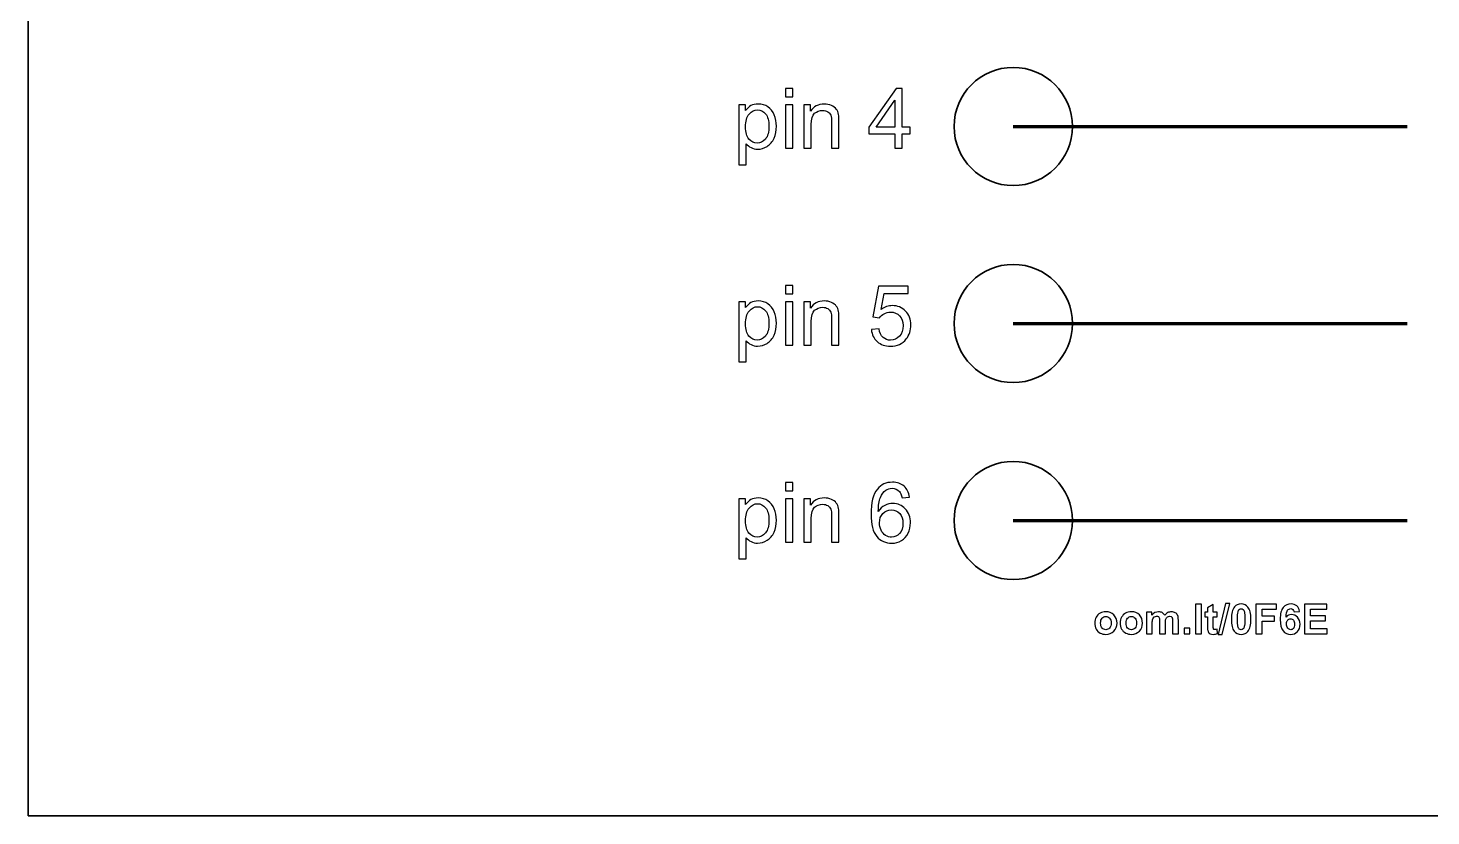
# Model space of a CAD drawing. Header units: centimetres. Extents: x -13.5 to -7.5, y -16.85 to -12.85.
# Drawn here: x -13.5 to -9.94, y -16.85 to -14.85 of the extents above; entities that cross this region are included whole.
import ezdxf

# ---------------------------------------------------------------- set-up
doc = ezdxf.new("R2010")
doc.units = ezdxf.units.CM
doc.header["$MEASUREMENT"] = 0
doc.layers.add('Layer 1', color=7, linetype='Continuous')

msp = doc.modelspace()

# ---------------------------------------------------------------- linework, layer by layer
at = {"layer": 'Layer 1', "color": 7, "lineweight": 35}
msp.add_lwpolyline([(-13.5, -16.85), (-7.5, -16.85), (-7.5, -12.85), (-13.5, -12.85), (-13.5, -16.85)], close=True, dxfattribs=at)
at = {"layer": 'Layer 1', "color": 250, "lineweight": 35}
for centre in [(-11, -15.1), (-11, -15.6), (-11, -16.1)]:
    msp.add_ellipse(centre, major_axis=(0, 0.15), ratio=1, dxfattribs=at)
at = {"layer": 'Layer 1', "color": 250}
for points, knots in [([(-11.57831, -15.02495), (-11.57831, -15.02495), (-11.57831, -15.00354), (-11.57831, -15.00354), (-11.57831, -15.00354), (-11.57831, -15.00354), (-11.55968, -15.00354), (-11.55968, -15.00354), (-11.55968, -15.00354), (-11.55968, -15.00354), (-11.55968, -15.02495), (-11.55968, -15.02495), (-11.55968, -15.02495), (-11.55968, -15.02495), (-11.57831, -15.02495), (-11.57831, -15.02495)], [0, 0, 0, 0, 0.25, 0.25, 0.25, 0.25, 0.5, 0.5, 0.5, 0.5, 0.75, 0.75, 0.75, 0.75, 1, 1, 1, 1]), ([(-11.30039, -15.15506), (-11.30039, -15.15506), (-11.30039, -15.11879), (-11.30039, -15.11879), (-11.30039, -15.11879), (-11.30039, -15.11879), (-11.36611, -15.11879), (-11.36611, -15.11879), (-11.36611, -15.11879), (-11.36611, -15.11879), (-11.36611, -15.10172), (-11.36611, -15.10172), (-11.36611, -15.10172), (-11.36611, -15.10172), (-11.29696, -15.00354), (-11.29696, -15.00354), (-11.29696, -15.00354), (-11.29696, -15.00354), (-11.28176, -15.00354), (-11.28176, -15.00354), (-11.28176, -15.00354), (-11.28176, -15.00354), (-11.28176, -15.10172), (-11.28176, -15.10172), (-11.28176, -15.10172), (-11.28176, -15.10172), (-11.2613, -15.10172), (-11.2613, -15.10172), (-11.2613, -15.10172), (-11.2613, -15.10172), (-11.2613, -15.11879), (-11.2613, -15.11879), (-11.2613, -15.11879), (-11.2613, -15.11879), (-11.28176, -15.11879), (-11.28176, -15.11879), (-11.28176, -15.11879), (-11.28176, -15.11879), (-11.28176, -15.15506), (-11.28176, -15.15506), (-11.28176, -15.15506), (-11.28176, -15.15506), (-11.30039, -15.15506), (-11.30039, -15.15506)], [0, 0, 0, 0, 0.0909091, 0.0909091, 0.0909091, 0.0909091, 0.1818182, 0.1818182, 0.1818182, 0.1818182, 0.2727273, 0.2727273, 0.2727273, 0.2727273, 0.3636364, 0.3636364, 0.3636364, 0.3636364, 0.4545455, 0.4545455, 0.4545455, 0.4545455, 0.5454545, 0.5454545, 0.5454545, 0.5454545, 0.6363636, 0.6363636, 0.6363636, 0.6363636, 0.7272727, 0.7272727, 0.7272727, 0.7272727, 0.8181818, 0.8181818, 0.8181818, 0.8181818, 0.9090909, 0.9090909, 0.9090909, 0.9090909, 1, 1, 1, 1]), ([(-11.6961, -15.19711), (-11.6961, -15.19711), (-11.6961, -15.04531), (-11.6961, -15.04531), (-11.6961, -15.04531), (-11.6961, -15.04531), (-11.67917, -15.04531), (-11.67917, -15.04531), (-11.67917, -15.04531), (-11.67917, -15.04531), (-11.67917, -15.05956), (-11.67917, -15.05956), (-11.67917, -15.05956), (-11.67518, -15.05399), (-11.67066, -15.04979), (-11.66562, -15.047), (-11.66562, -15.047), (-11.66061, -15.04422), (-11.65451, -15.0428), (-11.64735, -15.0428), (-11.64735, -15.0428), (-11.63796, -15.0428), (-11.62971, -15.04524), (-11.62254, -15.05004), (-11.62254, -15.05004), (-11.61535, -15.05487), (-11.60995, -15.06168), (-11.60632, -15.07046), (-11.60632, -15.07046), (-11.60265, -15.07925), (-11.60081, -15.08888), (-11.60081, -15.09936), (-11.60081, -15.09936), (-11.60081, -15.11057), (-11.60282, -15.1207), (-11.60688, -15.12969), (-11.60688, -15.12969), (-11.6109, -15.13869), (-11.61676, -15.14557), (-11.62445, -15.15037), (-11.62445, -15.15037), (-11.63214, -15.15513), (-11.64022, -15.15753), (-11.64869, -15.15753), (-11.64869, -15.15753), (-11.65489, -15.15753), (-11.66043, -15.15622), (-11.66537, -15.15361), (-11.66537, -15.15361), (-11.67031, -15.151), (-11.67433, -15.14769), (-11.67751, -15.1437), (-11.67751, -15.1437), (-11.67751, -15.1437), (-11.67751, -15.19711), (-11.67751, -15.19711), (-11.67751, -15.19711), (-11.67751, -15.19711), (-11.6961, -15.19711), (-11.6961, -15.19711)], [0, 0, 0, 0, 0.0666667, 0.0666667, 0.0666667, 0.0666667, 0.1333333, 0.1333333, 0.1333333, 0.1333333, 0.2, 0.2, 0.2, 0.2, 0.2666667, 0.2666667, 0.2666667, 0.2666667, 0.3333333, 0.3333333, 0.3333333, 0.3333333, 0.4, 0.4, 0.4, 0.4, 0.4666667, 0.4666667, 0.4666667, 0.4666667, 0.5333333, 0.5333333, 0.5333333, 0.5333333, 0.6, 0.6, 0.6, 0.6, 0.6666667, 0.6666667, 0.6666667, 0.6666667, 0.7333333, 0.7333333, 0.7333333, 0.7333333, 0.8, 0.8, 0.8, 0.8, 0.8666667, 0.8666667, 0.8666667, 0.8666667, 0.9333333, 0.9333333, 0.9333333, 0.9333333, 1, 1, 1, 1]), ([(-11.67927, -15.1008), (-11.67927, -15.11491), (-11.67641, -15.12536), (-11.6707, -15.13213), (-11.6707, -15.13213), (-11.66498, -15.13887), (-11.65803, -15.14225), (-11.64992, -15.14225), (-11.64992, -15.14225), (-11.64167, -15.14225), (-11.63457, -15.13876), (-11.62868, -15.13174), (-11.62868, -15.13174), (-11.62279, -15.12476), (-11.61983, -15.11393), (-11.61983, -15.09925), (-11.61983, -15.09925), (-11.61983, -15.08524), (-11.62272, -15.0748), (-11.62847, -15.06782), (-11.62847, -15.06782), (-11.63422, -15.06087), (-11.6411, -15.05737), (-11.64907, -15.05737), (-11.64907, -15.05737), (-11.65701, -15.05737), (-11.66403, -15.06108), (-11.67013, -15.06849), (-11.67013, -15.06849), (-11.67624, -15.0759), (-11.67927, -15.08669), (-11.67927, -15.1008)], [0, 0, 0, 0, 0.125, 0.125, 0.125, 0.125, 0.25, 0.25, 0.25, 0.25, 0.375, 0.375, 0.375, 0.375, 0.5, 0.5, 0.5, 0.5, 0.625, 0.625, 0.625, 0.625, 0.75, 0.75, 0.75, 0.75, 0.875, 0.875, 0.875, 0.875, 1, 1, 1, 1]), ([(-11.57831, -15.15506), (-11.57831, -15.15506), (-11.57831, -15.04531), (-11.57831, -15.04531), (-11.57831, -15.04531), (-11.57831, -15.04531), (-11.55968, -15.04531), (-11.55968, -15.04531), (-11.55968, -15.04531), (-11.55968, -15.04531), (-11.55968, -15.15506), (-11.55968, -15.15506), (-11.55968, -15.15506), (-11.55968, -15.15506), (-11.57831, -15.15506), (-11.57831, -15.15506)], [0, 0, 0, 0, 0.25, 0.25, 0.25, 0.25, 0.5, 0.5, 0.5, 0.5, 0.75, 0.75, 0.75, 0.75, 1, 1, 1, 1]), ([(-11.53135, -15.15506), (-11.53135, -15.15506), (-11.53135, -15.04531), (-11.53135, -15.04531), (-11.53135, -15.04531), (-11.53135, -15.04531), (-11.51463, -15.04531), (-11.51463, -15.04531), (-11.51463, -15.04531), (-11.51463, -15.04531), (-11.51463, -15.0609), (-11.51463, -15.0609), (-11.51463, -15.0609), (-11.50655, -15.04884), (-11.49491, -15.0428), (-11.4797, -15.0428), (-11.4797, -15.0428), (-11.47307, -15.0428), (-11.467, -15.044), (-11.46146, -15.04637), (-11.46146, -15.04637), (-11.45589, -15.04877), (-11.45176, -15.05187), (-11.44901, -15.05575), (-11.44901, -15.05575), (-11.44622, -15.0596), (-11.44432, -15.06418), (-11.44319, -15.06947), (-11.44319, -15.06947), (-11.44252, -15.07293), (-11.44217, -15.07896), (-11.44217, -15.08757), (-11.44217, -15.08757), (-11.44217, -15.08757), (-11.44217, -15.15506), (-11.44217, -15.15506), (-11.44217, -15.15506), (-11.44217, -15.15506), (-11.46079, -15.15506), (-11.46079, -15.15506), (-11.46079, -15.15506), (-11.46079, -15.15506), (-11.46079, -15.08828), (-11.46079, -15.08828), (-11.46079, -15.08828), (-11.46079, -15.08073), (-11.4615, -15.07505), (-11.46295, -15.07127), (-11.46295, -15.07127), (-11.46439, -15.06753), (-11.46697, -15.06454), (-11.47064, -15.06231), (-11.47064, -15.06231), (-11.47434, -15.06006), (-11.47864, -15.05893), (-11.48362, -15.05893), (-11.48362, -15.05893), (-11.49156, -15.05893), (-11.49836, -15.06147), (-11.50415, -15.06648), (-11.50415, -15.06648), (-11.5099, -15.07152), (-11.51276, -15.08105), (-11.51276, -15.09512), (-11.51276, -15.09512), (-11.51276, -15.09512), (-11.51276, -15.15506), (-11.51276, -15.15506), (-11.51276, -15.15506), (-11.51276, -15.15506), (-11.53135, -15.15506), (-11.53135, -15.15506)], [0, 0, 0, 0, 0.0555556, 0.0555556, 0.0555556, 0.0555556, 0.1111111, 0.1111111, 0.1111111, 0.1111111, 0.1666667, 0.1666667, 0.1666667, 0.1666667, 0.2222222, 0.2222222, 0.2222222, 0.2222222, 0.2777778, 0.2777778, 0.2777778, 0.2777778, 0.3333333, 0.3333333, 0.3333333, 0.3333333, 0.3888889, 0.3888889, 0.3888889, 0.3888889, 0.4444444, 0.4444444, 0.4444444, 0.4444444, 0.5, 0.5, 0.5, 0.5, 0.5555556, 0.5555556, 0.5555556, 0.5555556, 0.6111111, 0.6111111, 0.6111111, 0.6111111, 0.6666667, 0.6666667, 0.6666667, 0.6666667, 0.7222222, 0.7222222, 0.7222222, 0.7222222, 0.7777778, 0.7777778, 0.7777778, 0.7777778, 0.8333333, 0.8333333, 0.8333333, 0.8333333, 0.8888889, 0.8888889, 0.8888889, 0.8888889, 0.9444444, 0.9444444, 0.9444444, 0.9444444, 1, 1, 1, 1]), ([(-11.30039, -15.10172), (-11.30039, -15.10172), (-11.30039, -15.03342), (-11.30039, -15.03342), (-11.30039, -15.03342), (-11.30039, -15.03342), (-11.3478, -15.10172), (-11.3478, -15.10172), (-11.3478, -15.10172), (-11.3478, -15.10172), (-11.30039, -15.10172), (-11.30039, -15.10172)], [0, 0, 0, 0, 0.3333333, 0.3333333, 0.3333333, 0.3333333, 0.6666667, 0.6666667, 0.6666667, 0.6666667, 1, 1, 1, 1]), ([(-11.57831, -15.52495), (-11.57831, -15.52495), (-11.57831, -15.50354), (-11.57831, -15.50354), (-11.57831, -15.50354), (-11.57831, -15.50354), (-11.55968, -15.50354), (-11.55968, -15.50354), (-11.55968, -15.50354), (-11.55968, -15.50354), (-11.55968, -15.52495), (-11.55968, -15.52495), (-11.55968, -15.52495), (-11.55968, -15.52495), (-11.57831, -15.52495), (-11.57831, -15.52495)], [0, 0, 0, 0, 0.25, 0.25, 0.25, 0.25, 0.5, 0.5, 0.5, 0.5, 0.75, 0.75, 0.75, 0.75, 1, 1, 1, 1]), ([(-11.36001, -15.61537), (-11.36001, -15.61537), (-11.34046, -15.61371), (-11.34046, -15.61371), (-11.34046, -15.61371), (-11.33902, -15.62324), (-11.33566, -15.63037), (-11.33041, -15.63516), (-11.33041, -15.63516), (-11.32512, -15.63996), (-11.31877, -15.64236), (-11.31132, -15.64236), (-11.31132, -15.64236), (-11.30236, -15.64236), (-11.29478, -15.63897), (-11.2886, -15.63223), (-11.2886, -15.63223), (-11.28239, -15.62546), (-11.27929, -15.6165), (-11.27929, -15.60535), (-11.27929, -15.60535), (-11.27929, -15.59473), (-11.28225, -15.58637), (-11.28821, -15.58023), (-11.28821, -15.58023), (-11.29418, -15.5741), (-11.30197, -15.57103), (-11.31164, -15.57103), (-11.31164, -15.57103), (-11.31764, -15.57103), (-11.32303, -15.5724), (-11.32787, -15.57512), (-11.32787, -15.57512), (-11.3327, -15.57784), (-11.33648, -15.58136), (-11.33923, -15.5857), (-11.33923, -15.5857), (-11.33923, -15.5857), (-11.35669, -15.58344), (-11.35669, -15.58344), (-11.35669, -15.58344), (-11.35669, -15.58344), (-11.34201, -15.50562), (-11.34201, -15.50562), (-11.34201, -15.50562), (-11.34201, -15.50562), (-11.26666, -15.50562), (-11.26666, -15.50562), (-11.26666, -15.50562), (-11.26666, -15.50562), (-11.26666, -15.5234), (-11.26666, -15.5234), (-11.26666, -15.5234), (-11.26666, -15.5234), (-11.32713, -15.5234), (-11.32713, -15.5234), (-11.32713, -15.5234), (-11.32713, -15.5234), (-11.33531, -15.56411), (-11.33531, -15.56411), (-11.33531, -15.56411), (-11.32621, -15.55776), (-11.31665, -15.55459), (-11.30666, -15.55459), (-11.30666, -15.55459), (-11.29344, -15.55459), (-11.28229, -15.55917), (-11.27319, -15.56835), (-11.27319, -15.56835), (-11.26408, -15.57752), (-11.25953, -15.5893), (-11.25953, -15.60369), (-11.25953, -15.60369), (-11.25953, -15.61742), (-11.26355, -15.62927), (-11.27153, -15.63926), (-11.27153, -15.63926), (-11.28126, -15.6515), (-11.29453, -15.65764), (-11.31132, -15.65764), (-11.31132, -15.65764), (-11.32512, -15.65764), (-11.33637, -15.65379), (-11.34508, -15.64606), (-11.34508, -15.64606), (-11.3538, -15.63834), (-11.35877, -15.62811), (-11.36001, -15.61537)], [0, 0, 0, 0, 0.0454545, 0.0454545, 0.0454545, 0.0454545, 0.0909091, 0.0909091, 0.0909091, 0.0909091, 0.1363636, 0.1363636, 0.1363636, 0.1363636, 0.1818182, 0.1818182, 0.1818182, 0.1818182, 0.2272727, 0.2272727, 0.2272727, 0.2272727, 0.2727273, 0.2727273, 0.2727273, 0.2727273, 0.3181818, 0.3181818, 0.3181818, 0.3181818, 0.3636364, 0.3636364, 0.3636364, 0.3636364, 0.4090909, 0.4090909, 0.4090909, 0.4090909, 0.4545455, 0.4545455, 0.4545455, 0.4545455, 0.5, 0.5, 0.5, 0.5, 0.5454545, 0.5454545, 0.5454545, 0.5454545, 0.5909091, 0.5909091, 0.5909091, 0.5909091, 0.6363636, 0.6363636, 0.6363636, 0.6363636, 0.6818182, 0.6818182, 0.6818182, 0.6818182, 0.7272727, 0.7272727, 0.7272727, 0.7272727, 0.7727273, 0.7727273, 0.7727273, 0.7727273, 0.8181818, 0.8181818, 0.8181818, 0.8181818, 0.8636364, 0.8636364, 0.8636364, 0.8636364, 0.9090909, 0.9090909, 0.9090909, 0.9090909, 0.9545455, 0.9545455, 0.9545455, 0.9545455, 1, 1, 1, 1]), ([(-11.6961, -15.69711), (-11.6961, -15.69711), (-11.6961, -15.54531), (-11.6961, -15.54531), (-11.6961, -15.54531), (-11.6961, -15.54531), (-11.67917, -15.54531), (-11.67917, -15.54531), (-11.67917, -15.54531), (-11.67917, -15.54531), (-11.67917, -15.55956), (-11.67917, -15.55956), (-11.67917, -15.55956), (-11.67518, -15.55399), (-11.67066, -15.54979), (-11.66562, -15.547), (-11.66562, -15.547), (-11.66061, -15.54422), (-11.65451, -15.5428), (-11.64735, -15.5428), (-11.64735, -15.5428), (-11.63796, -15.5428), (-11.62971, -15.54524), (-11.62254, -15.55004), (-11.62254, -15.55004), (-11.61535, -15.55487), (-11.60995, -15.56168), (-11.60632, -15.57046), (-11.60632, -15.57046), (-11.60265, -15.57925), (-11.60081, -15.58888), (-11.60081, -15.59936), (-11.60081, -15.59936), (-11.60081, -15.61057), (-11.60282, -15.6207), (-11.60688, -15.62969), (-11.60688, -15.62969), (-11.6109, -15.63869), (-11.61676, -15.64557), (-11.62445, -15.65037), (-11.62445, -15.65037), (-11.63214, -15.65513), (-11.64022, -15.65753), (-11.64869, -15.65753), (-11.64869, -15.65753), (-11.65489, -15.65753), (-11.66043, -15.65622), (-11.66537, -15.65361), (-11.66537, -15.65361), (-11.67031, -15.651), (-11.67433, -15.64769), (-11.67751, -15.6437), (-11.67751, -15.6437), (-11.67751, -15.6437), (-11.67751, -15.69711), (-11.67751, -15.69711), (-11.67751, -15.69711), (-11.67751, -15.69711), (-11.6961, -15.69711), (-11.6961, -15.69711)], [0, 0, 0, 0, 0.0666667, 0.0666667, 0.0666667, 0.0666667, 0.1333333, 0.1333333, 0.1333333, 0.1333333, 0.2, 0.2, 0.2, 0.2, 0.2666667, 0.2666667, 0.2666667, 0.2666667, 0.3333333, 0.3333333, 0.3333333, 0.3333333, 0.4, 0.4, 0.4, 0.4, 0.4666667, 0.4666667, 0.4666667, 0.4666667, 0.5333333, 0.5333333, 0.5333333, 0.5333333, 0.6, 0.6, 0.6, 0.6, 0.6666667, 0.6666667, 0.6666667, 0.6666667, 0.7333333, 0.7333333, 0.7333333, 0.7333333, 0.8, 0.8, 0.8, 0.8, 0.8666667, 0.8666667, 0.8666667, 0.8666667, 0.9333333, 0.9333333, 0.9333333, 0.9333333, 1, 1, 1, 1]), ([(-11.57831, -15.65506), (-11.57831, -15.65506), (-11.57831, -15.54531), (-11.57831, -15.54531), (-11.57831, -15.54531), (-11.57831, -15.54531), (-11.55968, -15.54531), (-11.55968, -15.54531), (-11.55968, -15.54531), (-11.55968, -15.54531), (-11.55968, -15.65506), (-11.55968, -15.65506), (-11.55968, -15.65506), (-11.55968, -15.65506), (-11.57831, -15.65506), (-11.57831, -15.65506)], [0, 0, 0, 0, 0.25, 0.25, 0.25, 0.25, 0.5, 0.5, 0.5, 0.5, 0.75, 0.75, 0.75, 0.75, 1, 1, 1, 1]), ([(-11.53135, -15.65506), (-11.53135, -15.65506), (-11.53135, -15.54531), (-11.53135, -15.54531), (-11.53135, -15.54531), (-11.53135, -15.54531), (-11.51463, -15.54531), (-11.51463, -15.54531), (-11.51463, -15.54531), (-11.51463, -15.54531), (-11.51463, -15.5609), (-11.51463, -15.5609), (-11.51463, -15.5609), (-11.50655, -15.54884), (-11.49491, -15.5428), (-11.4797, -15.5428), (-11.4797, -15.5428), (-11.47307, -15.5428), (-11.467, -15.544), (-11.46146, -15.54637), (-11.46146, -15.54637), (-11.45589, -15.54877), (-11.45176, -15.55187), (-11.44901, -15.55575), (-11.44901, -15.55575), (-11.44622, -15.5596), (-11.44432, -15.56418), (-11.44319, -15.56947), (-11.44319, -15.56947), (-11.44252, -15.57293), (-11.44217, -15.57896), (-11.44217, -15.58757), (-11.44217, -15.58757), (-11.44217, -15.58757), (-11.44217, -15.65506), (-11.44217, -15.65506), (-11.44217, -15.65506), (-11.44217, -15.65506), (-11.46079, -15.65506), (-11.46079, -15.65506), (-11.46079, -15.65506), (-11.46079, -15.65506), (-11.46079, -15.58828), (-11.46079, -15.58828), (-11.46079, -15.58828), (-11.46079, -15.58073), (-11.4615, -15.57505), (-11.46295, -15.57127), (-11.46295, -15.57127), (-11.46439, -15.56753), (-11.46697, -15.56454), (-11.47064, -15.56231), (-11.47064, -15.56231), (-11.47434, -15.56006), (-11.47864, -15.55893), (-11.48362, -15.55893), (-11.48362, -15.55893), (-11.49156, -15.55893), (-11.49836, -15.56147), (-11.50415, -15.56648), (-11.50415, -15.56648), (-11.5099, -15.57152), (-11.51276, -15.58105), (-11.51276, -15.59512), (-11.51276, -15.59512), (-11.51276, -15.59512), (-11.51276, -15.65506), (-11.51276, -15.65506), (-11.51276, -15.65506), (-11.51276, -15.65506), (-11.53135, -15.65506), (-11.53135, -15.65506)], [0, 0, 0, 0, 0.0555556, 0.0555556, 0.0555556, 0.0555556, 0.1111111, 0.1111111, 0.1111111, 0.1111111, 0.1666667, 0.1666667, 0.1666667, 0.1666667, 0.2222222, 0.2222222, 0.2222222, 0.2222222, 0.2777778, 0.2777778, 0.2777778, 0.2777778, 0.3333333, 0.3333333, 0.3333333, 0.3333333, 0.3888889, 0.3888889, 0.3888889, 0.3888889, 0.4444444, 0.4444444, 0.4444444, 0.4444444, 0.5, 0.5, 0.5, 0.5, 0.5555556, 0.5555556, 0.5555556, 0.5555556, 0.6111111, 0.6111111, 0.6111111, 0.6111111, 0.6666667, 0.6666667, 0.6666667, 0.6666667, 0.7222222, 0.7222222, 0.7222222, 0.7222222, 0.7777778, 0.7777778, 0.7777778, 0.7777778, 0.8333333, 0.8333333, 0.8333333, 0.8333333, 0.8888889, 0.8888889, 0.8888889, 0.8888889, 0.9444444, 0.9444444, 0.9444444, 0.9444444, 1, 1, 1, 1]), ([(-11.67927, -15.6008), (-11.67927, -15.61491), (-11.67641, -15.62536), (-11.6707, -15.63213), (-11.6707, -15.63213), (-11.66498, -15.63887), (-11.65803, -15.64225), (-11.64992, -15.64225), (-11.64992, -15.64225), (-11.64167, -15.64225), (-11.63457, -15.63876), (-11.62868, -15.63174), (-11.62868, -15.63174), (-11.62279, -15.62476), (-11.61983, -15.61393), (-11.61983, -15.59925), (-11.61983, -15.59925), (-11.61983, -15.58524), (-11.62272, -15.5748), (-11.62847, -15.56782), (-11.62847, -15.56782), (-11.63422, -15.56087), (-11.6411, -15.55737), (-11.64907, -15.55737), (-11.64907, -15.55737), (-11.65701, -15.55737), (-11.66403, -15.56108), (-11.67013, -15.56849), (-11.67013, -15.56849), (-11.67624, -15.5759), (-11.67927, -15.58669), (-11.67927, -15.6008)], [0, 0, 0, 0, 0.125, 0.125, 0.125, 0.125, 0.25, 0.25, 0.25, 0.25, 0.375, 0.375, 0.375, 0.375, 0.5, 0.5, 0.5, 0.5, 0.625, 0.625, 0.625, 0.625, 0.75, 0.75, 0.75, 0.75, 0.875, 0.875, 0.875, 0.875, 1, 1, 1, 1]), ([(-11.57831, -16.02495), (-11.57831, -16.02495), (-11.57831, -16.00354), (-11.57831, -16.00354), (-11.57831, -16.00354), (-11.57831, -16.00354), (-11.55968, -16.00354), (-11.55968, -16.00354), (-11.55968, -16.00354), (-11.55968, -16.00354), (-11.55968, -16.02495), (-11.55968, -16.02495), (-11.55968, -16.02495), (-11.55968, -16.02495), (-11.57831, -16.02495), (-11.57831, -16.02495)], [0, 0, 0, 0, 0.25, 0.25, 0.25, 0.25, 0.5, 0.5, 0.5, 0.5, 0.75, 0.75, 0.75, 0.75, 1, 1, 1, 1]), ([(-11.26348, -16.04065), (-11.26348, -16.04065), (-11.28197, -16.0421), (-11.28197, -16.0421), (-11.28197, -16.0421), (-11.28363, -16.0348), (-11.28596, -16.02947), (-11.28899, -16.02619), (-11.28899, -16.02619), (-11.29404, -16.02086), (-11.30024, -16.01822), (-11.30762, -16.01822), (-11.30762, -16.01822), (-11.31354, -16.01822), (-11.31873, -16.01987), (-11.32321, -16.02319), (-11.32321, -16.02319), (-11.32907, -16.02746), (-11.33369, -16.0337), (-11.33707, -16.04189), (-11.33707, -16.04189), (-11.34043, -16.05007), (-11.34219, -16.06175), (-11.34233, -16.07692), (-11.34233, -16.07692), (-11.33785, -16.07011), (-11.33238, -16.06503), (-11.32589, -16.06171), (-11.32589, -16.06171), (-11.31944, -16.05843), (-11.31263, -16.05677), (-11.30554, -16.05677), (-11.30554, -16.05677), (-11.29312, -16.05677), (-11.28257, -16.06133), (-11.27386, -16.07046), (-11.27386, -16.07046), (-11.26514, -16.0796), (-11.26077, -16.09138), (-11.26077, -16.10585), (-11.26077, -16.10585), (-11.26077, -16.11537), (-11.26285, -16.12419), (-11.26694, -16.13238), (-11.26694, -16.13238), (-11.27103, -16.14053), (-11.27668, -16.1468), (-11.28384, -16.15114), (-11.28384, -16.15114), (-11.291, -16.15548), (-11.29912, -16.15764), (-11.30822, -16.15764), (-11.30822, -16.15764), (-11.32374, -16.15764), (-11.33637, -16.15196), (-11.34614, -16.14053), (-11.34614, -16.14053), (-11.35595, -16.12913), (-11.36082, -16.11033), (-11.36082, -16.08415), (-11.36082, -16.08415), (-11.36082, -16.05487), (-11.35542, -16.0336), (-11.34459, -16.0203), (-11.34459, -16.0203), (-11.33517, -16.00873), (-11.32247, -16.0029), (-11.30645, -16.0029), (-11.30645, -16.0029), (-11.29456, -16.0029), (-11.28479, -16.00626), (-11.27717, -16.01296), (-11.27717, -16.01296), (-11.26955, -16.01963), (-11.265, -16.02887), (-11.26348, -16.04065)], [0, 0, 0, 0, 0.0526316, 0.0526316, 0.0526316, 0.0526316, 0.1052632, 0.1052632, 0.1052632, 0.1052632, 0.1578947, 0.1578947, 0.1578947, 0.1578947, 0.2105263, 0.2105263, 0.2105263, 0.2105263, 0.2631579, 0.2631579, 0.2631579, 0.2631579, 0.3157895, 0.3157895, 0.3157895, 0.3157895, 0.3684211, 0.3684211, 0.3684211, 0.3684211, 0.4210526, 0.4210526, 0.4210526, 0.4210526, 0.4736842, 0.4736842, 0.4736842, 0.4736842, 0.5263158, 0.5263158, 0.5263158, 0.5263158, 0.5789474, 0.5789474, 0.5789474, 0.5789474, 0.6315789, 0.6315789, 0.6315789, 0.6315789, 0.6842105, 0.6842105, 0.6842105, 0.6842105, 0.7368421, 0.7368421, 0.7368421, 0.7368421, 0.7894737, 0.7894737, 0.7894737, 0.7894737, 0.8421053, 0.8421053, 0.8421053, 0.8421053, 0.8947368, 0.8947368, 0.8947368, 0.8947368, 0.9473684, 0.9473684, 0.9473684, 0.9473684, 1, 1, 1, 1]), ([(-11.6961, -16.19711), (-11.6961, -16.19711), (-11.6961, -16.04531), (-11.6961, -16.04531), (-11.6961, -16.04531), (-11.6961, -16.04531), (-11.67917, -16.04531), (-11.67917, -16.04531), (-11.67917, -16.04531), (-11.67917, -16.04531), (-11.67917, -16.05956), (-11.67917, -16.05956), (-11.67917, -16.05956), (-11.67518, -16.05399), (-11.67066, -16.04979), (-11.66562, -16.047), (-11.66562, -16.047), (-11.66061, -16.04422), (-11.65451, -16.0428), (-11.64735, -16.0428), (-11.64735, -16.0428), (-11.63796, -16.0428), (-11.62971, -16.04524), (-11.62254, -16.05004), (-11.62254, -16.05004), (-11.61535, -16.05487), (-11.60995, -16.06168), (-11.60632, -16.07046), (-11.60632, -16.07046), (-11.60265, -16.07925), (-11.60081, -16.08888), (-11.60081, -16.09936), (-11.60081, -16.09936), (-11.60081, -16.11057), (-11.60282, -16.1207), (-11.60688, -16.12969), (-11.60688, -16.12969), (-11.6109, -16.13869), (-11.61676, -16.14557), (-11.62445, -16.15037), (-11.62445, -16.15037), (-11.63214, -16.15513), (-11.64022, -16.15753), (-11.64869, -16.15753), (-11.64869, -16.15753), (-11.65489, -16.15753), (-11.66043, -16.15622), (-11.66537, -16.15361), (-11.66537, -16.15361), (-11.67031, -16.151), (-11.67433, -16.14769), (-11.67751, -16.1437), (-11.67751, -16.1437), (-11.67751, -16.1437), (-11.67751, -16.19711), (-11.67751, -16.19711), (-11.67751, -16.19711), (-11.67751, -16.19711), (-11.6961, -16.19711), (-11.6961, -16.19711)], [0, 0, 0, 0, 0.0666667, 0.0666667, 0.0666667, 0.0666667, 0.1333333, 0.1333333, 0.1333333, 0.1333333, 0.2, 0.2, 0.2, 0.2, 0.2666667, 0.2666667, 0.2666667, 0.2666667, 0.3333333, 0.3333333, 0.3333333, 0.3333333, 0.4, 0.4, 0.4, 0.4, 0.4666667, 0.4666667, 0.4666667, 0.4666667, 0.5333333, 0.5333333, 0.5333333, 0.5333333, 0.6, 0.6, 0.6, 0.6, 0.6666667, 0.6666667, 0.6666667, 0.6666667, 0.7333333, 0.7333333, 0.7333333, 0.7333333, 0.8, 0.8, 0.8, 0.8, 0.8666667, 0.8666667, 0.8666667, 0.8666667, 0.9333333, 0.9333333, 0.9333333, 0.9333333, 1, 1, 1, 1]), ([(-11.57831, -16.15506), (-11.57831, -16.15506), (-11.57831, -16.04531), (-11.57831, -16.04531), (-11.57831, -16.04531), (-11.57831, -16.04531), (-11.55968, -16.04531), (-11.55968, -16.04531), (-11.55968, -16.04531), (-11.55968, -16.04531), (-11.55968, -16.15506), (-11.55968, -16.15506), (-11.55968, -16.15506), (-11.55968, -16.15506), (-11.57831, -16.15506), (-11.57831, -16.15506)], [0, 0, 0, 0, 0.25, 0.25, 0.25, 0.25, 0.5, 0.5, 0.5, 0.5, 0.75, 0.75, 0.75, 0.75, 1, 1, 1, 1]), ([(-11.53135, -16.15506), (-11.53135, -16.15506), (-11.53135, -16.04531), (-11.53135, -16.04531), (-11.53135, -16.04531), (-11.53135, -16.04531), (-11.51463, -16.04531), (-11.51463, -16.04531), (-11.51463, -16.04531), (-11.51463, -16.04531), (-11.51463, -16.0609), (-11.51463, -16.0609), (-11.51463, -16.0609), (-11.50655, -16.04884), (-11.49491, -16.0428), (-11.4797, -16.0428), (-11.4797, -16.0428), (-11.47307, -16.0428), (-11.467, -16.044), (-11.46146, -16.04637), (-11.46146, -16.04637), (-11.45589, -16.04877), (-11.45176, -16.05187), (-11.44901, -16.05575), (-11.44901, -16.05575), (-11.44622, -16.0596), (-11.44432, -16.06418), (-11.44319, -16.06947), (-11.44319, -16.06947), (-11.44252, -16.07293), (-11.44217, -16.07896), (-11.44217, -16.08757), (-11.44217, -16.08757), (-11.44217, -16.08757), (-11.44217, -16.15506), (-11.44217, -16.15506), (-11.44217, -16.15506), (-11.44217, -16.15506), (-11.46079, -16.15506), (-11.46079, -16.15506), (-11.46079, -16.15506), (-11.46079, -16.15506), (-11.46079, -16.08828), (-11.46079, -16.08828), (-11.46079, -16.08828), (-11.46079, -16.08073), (-11.4615, -16.07505), (-11.46295, -16.07127), (-11.46295, -16.07127), (-11.46439, -16.06753), (-11.46697, -16.06454), (-11.47064, -16.06231), (-11.47064, -16.06231), (-11.47434, -16.06006), (-11.47864, -16.05893), (-11.48362, -16.05893), (-11.48362, -16.05893), (-11.49156, -16.05893), (-11.49836, -16.06147), (-11.50415, -16.06648), (-11.50415, -16.06648), (-11.5099, -16.07152), (-11.51276, -16.08105), (-11.51276, -16.09512), (-11.51276, -16.09512), (-11.51276, -16.09512), (-11.51276, -16.15506), (-11.51276, -16.15506), (-11.51276, -16.15506), (-11.51276, -16.15506), (-11.53135, -16.15506), (-11.53135, -16.15506)], [0, 0, 0, 0, 0.0555556, 0.0555556, 0.0555556, 0.0555556, 0.1111111, 0.1111111, 0.1111111, 0.1111111, 0.1666667, 0.1666667, 0.1666667, 0.1666667, 0.2222222, 0.2222222, 0.2222222, 0.2222222, 0.2777778, 0.2777778, 0.2777778, 0.2777778, 0.3333333, 0.3333333, 0.3333333, 0.3333333, 0.3888889, 0.3888889, 0.3888889, 0.3888889, 0.4444444, 0.4444444, 0.4444444, 0.4444444, 0.5, 0.5, 0.5, 0.5, 0.5555556, 0.5555556, 0.5555556, 0.5555556, 0.6111111, 0.6111111, 0.6111111, 0.6111111, 0.6666667, 0.6666667, 0.6666667, 0.6666667, 0.7222222, 0.7222222, 0.7222222, 0.7222222, 0.7777778, 0.7777778, 0.7777778, 0.7777778, 0.8333333, 0.8333333, 0.8333333, 0.8333333, 0.8888889, 0.8888889, 0.8888889, 0.8888889, 0.9444444, 0.9444444, 0.9444444, 0.9444444, 1, 1, 1, 1]), ([(-11.67927, -16.1008), (-11.67927, -16.11491), (-11.67641, -16.12536), (-11.6707, -16.13213), (-11.6707, -16.13213), (-11.66498, -16.13887), (-11.65803, -16.14225), (-11.64992, -16.14225), (-11.64992, -16.14225), (-11.64167, -16.14225), (-11.63457, -16.13876), (-11.62868, -16.13174), (-11.62868, -16.13174), (-11.62279, -16.12476), (-11.61983, -16.11393), (-11.61983, -16.09925), (-11.61983, -16.09925), (-11.61983, -16.08524), (-11.62272, -16.0748), (-11.62847, -16.06782), (-11.62847, -16.06782), (-11.63422, -16.06087), (-11.6411, -16.05737), (-11.64907, -16.05737), (-11.64907, -16.05737), (-11.65701, -16.05737), (-11.66403, -16.06108), (-11.67013, -16.06849), (-11.67013, -16.06849), (-11.67624, -16.0759), (-11.67927, -16.08669), (-11.67927, -16.1008)], [0, 0, 0, 0, 0.125, 0.125, 0.125, 0.125, 0.25, 0.25, 0.25, 0.25, 0.375, 0.375, 0.375, 0.375, 0.5, 0.5, 0.5, 0.5, 0.625, 0.625, 0.625, 0.625, 0.75, 0.75, 0.75, 0.75, 0.875, 0.875, 0.875, 0.875, 1, 1, 1, 1]), ([(-11.33944, -16.10595), (-11.33944, -16.11237), (-11.33806, -16.11851), (-11.33535, -16.12437), (-11.33535, -16.12437), (-11.33263, -16.13022), (-11.32882, -16.13467), (-11.32395, -16.13774), (-11.32395, -16.13774), (-11.31905, -16.14081), (-11.3139, -16.14236), (-11.30853, -16.14236), (-11.30853, -16.14236), (-11.30067, -16.14236), (-11.29393, -16.13918), (-11.28828, -16.13283), (-11.28828, -16.13283), (-11.28264, -16.12648), (-11.27982, -16.11788), (-11.27982, -16.10701), (-11.27982, -16.10701), (-11.27982, -16.09653), (-11.28261, -16.08828), (-11.28818, -16.08225), (-11.28818, -16.08225), (-11.29375, -16.07621), (-11.30077, -16.07321), (-11.30924, -16.07321), (-11.30924, -16.07321), (-11.31767, -16.07321), (-11.3248, -16.07621), (-11.33065, -16.08225), (-11.33065, -16.08225), (-11.33651, -16.08828), (-11.33944, -16.09618), (-11.33944, -16.10595)], [0, 0, 0, 0, 0.1111111, 0.1111111, 0.1111111, 0.1111111, 0.2222222, 0.2222222, 0.2222222, 0.2222222, 0.3333333, 0.3333333, 0.3333333, 0.3333333, 0.4444444, 0.4444444, 0.4444444, 0.4444444, 0.5555556, 0.5555556, 0.5555556, 0.5555556, 0.6666667, 0.6666667, 0.6666667, 0.6666667, 0.7777778, 0.7777778, 0.7777778, 0.7777778, 0.8888889, 0.8888889, 0.8888889, 0.8888889, 1, 1, 1, 1]), ([(-10.79321, -16.35966), (-10.79321, -16.35484), (-10.79201, -16.35017), (-10.78964, -16.34565), (-10.78964, -16.34565), (-10.78726, -16.34116), (-10.78389, -16.3377), (-10.77954, -16.33534), (-10.77954, -16.33534), (-10.77518, -16.33295), (-10.77031, -16.33175), (-10.76493, -16.33175), (-10.76493, -16.33175), (-10.75664, -16.33175), (-10.74983, -16.33445), (-10.74452, -16.33985), (-10.74452, -16.33985), (-10.73922, -16.34525), (-10.73657, -16.35206), (-10.73657, -16.36029), (-10.73657, -16.36029), (-10.73657, -16.36858), (-10.73925, -16.37546), (-10.7446, -16.38093), (-10.7446, -16.38093), (-10.74996, -16.3864), (-10.7567, -16.38911), (-10.76483, -16.38911), (-10.76483, -16.38911), (-10.76987, -16.38911), (-10.77465, -16.38799), (-10.77922, -16.38571), (-10.77922, -16.38571), (-10.78379, -16.38344), (-10.78726, -16.3801), (-10.78964, -16.37571), (-10.78964, -16.37571), (-10.79201, -16.37132), (-10.79321, -16.36597), (-10.79321, -16.35966)], [0, 0, 0, 0, 0.1, 0.1, 0.1, 0.1, 0.2, 0.2, 0.2, 0.2, 0.3, 0.3, 0.3, 0.3, 0.4, 0.4, 0.4, 0.4, 0.5, 0.5, 0.5, 0.5, 0.6, 0.6, 0.6, 0.6, 0.7, 0.7, 0.7, 0.7, 0.8, 0.8, 0.8, 0.8, 0.9, 0.9, 0.9, 0.9, 1, 1, 1, 1]), ([(-10.72857, -16.35966), (-10.72857, -16.35484), (-10.72737, -16.35017), (-10.725, -16.34565), (-10.725, -16.34565), (-10.72262, -16.34116), (-10.71925, -16.3377), (-10.7149, -16.33534), (-10.7149, -16.33534), (-10.71054, -16.33295), (-10.70567, -16.33175), (-10.70029, -16.33175), (-10.70029, -16.33175), (-10.692, -16.33175), (-10.68519, -16.33445), (-10.67988, -16.33985), (-10.67988, -16.33985), (-10.67458, -16.34525), (-10.67193, -16.35206), (-10.67193, -16.36029), (-10.67193, -16.36029), (-10.67193, -16.36858), (-10.67461, -16.37546), (-10.67996, -16.38093), (-10.67996, -16.38093), (-10.68532, -16.3864), (-10.69206, -16.38911), (-10.70019, -16.38911), (-10.70019, -16.38911), (-10.70523, -16.38911), (-10.71001, -16.38799), (-10.71458, -16.38571), (-10.71458, -16.38571), (-10.71915, -16.38344), (-10.72262, -16.3801), (-10.725, -16.37571), (-10.725, -16.37571), (-10.72737, -16.37132), (-10.72857, -16.36597), (-10.72857, -16.35966)], [0, 0, 0, 0, 0.1, 0.1, 0.1, 0.1, 0.2, 0.2, 0.2, 0.2, 0.3, 0.3, 0.3, 0.3, 0.4, 0.4, 0.4, 0.4, 0.5, 0.5, 0.5, 0.5, 0.6, 0.6, 0.6, 0.6, 0.7, 0.7, 0.7, 0.7, 0.8, 0.8, 0.8, 0.8, 0.9, 0.9, 0.9, 0.9, 1, 1, 1, 1]), ([(-10.66165, -16.33301), (-10.66165, -16.33301), (-10.64826, -16.33301), (-10.64826, -16.33301), (-10.64826, -16.33301), (-10.64826, -16.33301), (-10.64826, -16.34049), (-10.64826, -16.34049), (-10.64826, -16.34049), (-10.64348, -16.33467), (-10.63777, -16.33175), (-10.63115, -16.33175), (-10.63115, -16.33175), (-10.62764, -16.33175), (-10.62459, -16.33248), (-10.62202, -16.33392), (-10.62202, -16.33392), (-10.61943, -16.33537), (-10.61731, -16.33756), (-10.61565, -16.34049), (-10.61565, -16.34049), (-10.61325, -16.33756), (-10.61064, -16.33537), (-10.60785, -16.33392), (-10.60785, -16.33392), (-10.60507, -16.33248), (-10.60209, -16.33175), (-10.59891, -16.33175), (-10.59891, -16.33175), (-10.59489, -16.33175), (-10.59147, -16.33258), (-10.58868, -16.33422), (-10.58868, -16.33422), (-10.58589, -16.33585), (-10.58381, -16.33826), (-10.58244, -16.34142), (-10.58244, -16.34142), (-10.58143, -16.34377), (-10.58094, -16.34756), (-10.58094, -16.3528), (-10.58094, -16.3528), (-10.58094, -16.3528), (-10.58094, -16.38788), (-10.58094, -16.38788), (-10.58094, -16.38788), (-10.58094, -16.38788), (-10.59545, -16.38788), (-10.59545, -16.38788), (-10.59545, -16.38788), (-10.59545, -16.38788), (-10.59545, -16.35652), (-10.59545, -16.35652), (-10.59545, -16.35652), (-10.59545, -16.35107), (-10.59595, -16.34756), (-10.59695, -16.34597), (-10.59695, -16.34597), (-10.59829, -16.34391), (-10.60036, -16.34287), (-10.60315, -16.34287), (-10.60315, -16.34287), (-10.60519, -16.34287), (-10.6071, -16.34348), (-10.6089, -16.34474), (-10.6089, -16.34474), (-10.61068, -16.34597), (-10.61196, -16.34779), (-10.61276, -16.35019), (-10.61276, -16.35019), (-10.61355, -16.35259), (-10.61396, -16.35636), (-10.61396, -16.36153), (-10.61396, -16.36153), (-10.61396, -16.36153), (-10.61396, -16.38788), (-10.61396, -16.38788), (-10.61396, -16.38788), (-10.61396, -16.38788), (-10.62847, -16.38788), (-10.62847, -16.38788), (-10.62847, -16.38788), (-10.62847, -16.38788), (-10.62847, -16.35781), (-10.62847, -16.35781), (-10.62847, -16.35781), (-10.62847, -16.35246), (-10.62874, -16.34902), (-10.62925, -16.34747), (-10.62925, -16.34747), (-10.62976, -16.34592), (-10.63057, -16.34477), (-10.63165, -16.34401), (-10.63165, -16.34401), (-10.63274, -16.34326), (-10.63421, -16.34287), (-10.63608, -16.34287), (-10.63608, -16.34287), (-10.63832, -16.34287), (-10.64033, -16.34347), (-10.64211, -16.34468), (-10.64211, -16.34468), (-10.64391, -16.34588), (-10.64519, -16.34763), (-10.64597, -16.3499), (-10.64597, -16.3499), (-10.64675, -16.35218), (-10.64714, -16.35594), (-10.64714, -16.36121), (-10.64714, -16.36121), (-10.64714, -16.36121), (-10.64714, -16.38788), (-10.64714, -16.38788), (-10.64714, -16.38788), (-10.64714, -16.38788), (-10.66165, -16.38788), (-10.66165, -16.38788), (-10.66165, -16.38788), (-10.66165, -16.38788), (-10.66165, -16.33301), (-10.66165, -16.33301)], [0, 0, 0, 0, 0.0333333, 0.0333333, 0.0333333, 0.0333333, 0.0666667, 0.0666667, 0.0666667, 0.0666667, 0.1, 0.1, 0.1, 0.1, 0.1333333, 0.1333333, 0.1333333, 0.1333333, 0.1666667, 0.1666667, 0.1666667, 0.1666667, 0.2, 0.2, 0.2, 0.2, 0.2333333, 0.2333333, 0.2333333, 0.2333333, 0.2666667, 0.2666667, 0.2666667, 0.2666667, 0.3, 0.3, 0.3, 0.3, 0.3333333, 0.3333333, 0.3333333, 0.3333333, 0.3666667, 0.3666667, 0.3666667, 0.3666667, 0.4, 0.4, 0.4, 0.4, 0.4333333, 0.4333333, 0.4333333, 0.4333333, 0.4666667, 0.4666667, 0.4666667, 0.4666667, 0.5, 0.5, 0.5, 0.5, 0.5333333, 0.5333333, 0.5333333, 0.5333333, 0.5666667, 0.5666667, 0.5666667, 0.5666667, 0.6, 0.6, 0.6, 0.6, 0.6333333, 0.6333333, 0.6333333, 0.6333333, 0.6666667, 0.6666667, 0.6666667, 0.6666667, 0.7, 0.7, 0.7, 0.7, 0.7333333, 0.7333333, 0.7333333, 0.7333333, 0.7666667, 0.7666667, 0.7666667, 0.7666667, 0.8, 0.8, 0.8, 0.8, 0.8333333, 0.8333333, 0.8333333, 0.8333333, 0.8666667, 0.8666667, 0.8666667, 0.8666667, 0.9, 0.9, 0.9, 0.9, 0.9333333, 0.9333333, 0.9333333, 0.9333333, 0.9666667, 0.9666667, 0.9666667, 0.9666667, 1, 1, 1, 1]), ([(-10.53706, -16.38788), (-10.53706, -16.38788), (-10.53706, -16.31212), (-10.53706, -16.31212), (-10.53706, -16.31212), (-10.53706, -16.31212), (-10.52254, -16.31212), (-10.52254, -16.31212), (-10.52254, -16.31212), (-10.52254, -16.31212), (-10.52254, -16.38788), (-10.52254, -16.38788), (-10.52254, -16.38788), (-10.52254, -16.38788), (-10.53706, -16.38788), (-10.53706, -16.38788)], [0, 0, 0, 0, 0.25, 0.25, 0.25, 0.25, 0.5, 0.5, 0.5, 0.5, 0.75, 0.75, 0.75, 0.75, 1, 1, 1, 1]), ([(-10.48251, -16.33301), (-10.48251, -16.33301), (-10.48251, -16.34458), (-10.48251, -16.34458), (-10.48251, -16.34458), (-10.48251, -16.34458), (-10.49242, -16.34458), (-10.49242, -16.34458), (-10.49242, -16.34458), (-10.49242, -16.34458), (-10.49242, -16.3667), (-10.49242, -16.3667), (-10.49242, -16.3667), (-10.49242, -16.37118), (-10.49233, -16.37379), (-10.49214, -16.37453), (-10.49214, -16.37453), (-10.49194, -16.37527), (-10.49152, -16.37587), (-10.49085, -16.37636), (-10.49085, -16.37636), (-10.49018, -16.37684), (-10.48935, -16.37709), (-10.4884, -16.37709), (-10.4884, -16.37709), (-10.48704, -16.37709), (-10.4851, -16.37661), (-10.48254, -16.37569), (-10.48254, -16.37569), (-10.48254, -16.37569), (-10.48131, -16.38695), (-10.48131, -16.38695), (-10.48131, -16.38695), (-10.48469, -16.38839), (-10.4885, -16.38911), (-10.49279, -16.38911), (-10.49279, -16.38911), (-10.4954, -16.38911), (-10.49776, -16.38867), (-10.49986, -16.38781), (-10.49986, -16.38781), (-10.50196, -16.38693), (-10.5035, -16.38578), (-10.50448, -16.38439), (-10.50448, -16.38439), (-10.50547, -16.38299), (-10.50614, -16.38111), (-10.50653, -16.37873), (-10.50653, -16.37873), (-10.50683, -16.37705), (-10.50699, -16.37363), (-10.50699, -16.3685), (-10.50699, -16.3685), (-10.50699, -16.3685), (-10.50699, -16.34458), (-10.50699, -16.34458), (-10.50699, -16.34458), (-10.50699, -16.34458), (-10.51365, -16.34458), (-10.51365, -16.34458), (-10.51365, -16.34458), (-10.51365, -16.34458), (-10.51365, -16.33301), (-10.51365, -16.33301), (-10.51365, -16.33301), (-10.51365, -16.33301), (-10.50699, -16.33301), (-10.50699, -16.33301), (-10.50699, -16.33301), (-10.50699, -16.33301), (-10.50699, -16.32209), (-10.50699, -16.32209), (-10.50699, -16.32209), (-10.50699, -16.32209), (-10.49242, -16.31362), (-10.49242, -16.31362), (-10.49242, -16.31362), (-10.49242, -16.31362), (-10.49242, -16.33301), (-10.49242, -16.33301), (-10.49242, -16.33301), (-10.49242, -16.33301), (-10.48251, -16.33301), (-10.48251, -16.33301)], [0, 0, 0, 0, 0.047619, 0.047619, 0.047619, 0.047619, 0.0952381, 0.0952381, 0.0952381, 0.0952381, 0.1428571, 0.1428571, 0.1428571, 0.1428571, 0.1904762, 0.1904762, 0.1904762, 0.1904762, 0.2380952, 0.2380952, 0.2380952, 0.2380952, 0.2857143, 0.2857143, 0.2857143, 0.2857143, 0.3333333, 0.3333333, 0.3333333, 0.3333333, 0.3809524, 0.3809524, 0.3809524, 0.3809524, 0.4285714, 0.4285714, 0.4285714, 0.4285714, 0.4761905, 0.4761905, 0.4761905, 0.4761905, 0.5238095, 0.5238095, 0.5238095, 0.5238095, 0.5714286, 0.5714286, 0.5714286, 0.5714286, 0.6190476, 0.6190476, 0.6190476, 0.6190476, 0.6666667, 0.6666667, 0.6666667, 0.6666667, 0.7142857, 0.7142857, 0.7142857, 0.7142857, 0.7619048, 0.7619048, 0.7619048, 0.7619048, 0.8095238, 0.8095238, 0.8095238, 0.8095238, 0.8571429, 0.8571429, 0.8571429, 0.8571429, 0.9047619, 0.9047619, 0.9047619, 0.9047619, 0.952381, 0.952381, 0.952381, 0.952381, 1, 1, 1, 1]), ([(-10.48018, -16.38917), (-10.48018, -16.38917), (-10.46141, -16.31084), (-10.46141, -16.31084), (-10.46141, -16.31084), (-10.46141, -16.31084), (-10.45051, -16.31084), (-10.45051, -16.31084), (-10.45051, -16.31084), (-10.45051, -16.31084), (-10.46947, -16.38917), (-10.46947, -16.38917), (-10.46947, -16.38917), (-10.46947, -16.38917), (-10.48018, -16.38917), (-10.48018, -16.38917)], [0, 0, 0, 0, 0.25, 0.25, 0.25, 0.25, 0.5, 0.5, 0.5, 0.5, 0.75, 0.75, 0.75, 0.75, 1, 1, 1, 1]), ([(-10.42159, -16.31181), (-10.41423, -16.31181), (-10.4085, -16.31443), (-10.40437, -16.31967), (-10.40437, -16.31967), (-10.39945, -16.32586), (-10.39698, -16.33615), (-10.39698, -16.35052), (-10.39698, -16.35052), (-10.39698, -16.36484), (-10.39947, -16.37515), (-10.40443, -16.38142), (-10.40443, -16.38142), (-10.40852, -16.38659), (-10.41423, -16.38917), (-10.42159, -16.38917), (-10.42159, -16.38917), (-10.42894, -16.38917), (-10.43489, -16.38635), (-10.4394, -16.38067), (-10.4394, -16.38067), (-10.44392, -16.375), (-10.44618, -16.3649), (-10.44618, -16.35036), (-10.44618, -16.35036), (-10.44618, -16.33609), (-10.44369, -16.32583), (-10.43873, -16.31957), (-10.43873, -16.31957), (-10.43464, -16.3144), (-10.42892, -16.31181), (-10.42159, -16.31181)], [0, 0, 0, 0, 0.125, 0.125, 0.125, 0.125, 0.25, 0.25, 0.25, 0.25, 0.375, 0.375, 0.375, 0.375, 0.5, 0.5, 0.5, 0.5, 0.625, 0.625, 0.625, 0.625, 0.75, 0.75, 0.75, 0.75, 0.875, 0.875, 0.875, 0.875, 1, 1, 1, 1]), ([(-10.42159, -16.32385), (-10.42333, -16.32385), (-10.4249, -16.32442), (-10.42628, -16.32553), (-10.42628, -16.32553), (-10.42765, -16.32666), (-10.42873, -16.32867), (-10.42949, -16.33156), (-10.42949, -16.33156), (-10.43048, -16.33532), (-10.43099, -16.34163), (-10.43099, -16.35052), (-10.43099, -16.35052), (-10.43099, -16.35941), (-10.43053, -16.36551), (-10.42965, -16.36883), (-10.42965, -16.36883), (-10.42875, -16.37216), (-10.42762, -16.37437), (-10.42626, -16.37548), (-10.42626, -16.37548), (-10.42489, -16.37657), (-10.42333, -16.37714), (-10.42159, -16.37714), (-10.42159, -16.37714), (-10.41982, -16.37714), (-10.41825, -16.37657), (-10.41688, -16.37544), (-10.41688, -16.37544), (-10.4155, -16.37433), (-10.41443, -16.37232), (-10.41367, -16.36943), (-10.41367, -16.36943), (-10.41268, -16.36571), (-10.41217, -16.35941), (-10.41217, -16.35052), (-10.41217, -16.35052), (-10.41217, -16.34163), (-10.41263, -16.33553), (-10.41351, -16.3322), (-10.41351, -16.3322), (-10.41441, -16.32888), (-10.41554, -16.32666), (-10.4169, -16.32553), (-10.4169, -16.32553), (-10.41827, -16.32442), (-10.41982, -16.32385), (-10.42159, -16.32385)], [0, 0, 0, 0, 0.0833333, 0.0833333, 0.0833333, 0.0833333, 0.1666667, 0.1666667, 0.1666667, 0.1666667, 0.25, 0.25, 0.25, 0.25, 0.3333333, 0.3333333, 0.3333333, 0.3333333, 0.4166667, 0.4166667, 0.4166667, 0.4166667, 0.5, 0.5, 0.5, 0.5, 0.5833333, 0.5833333, 0.5833333, 0.5833333, 0.6666667, 0.6666667, 0.6666667, 0.6666667, 0.75, 0.75, 0.75, 0.75, 0.8333333, 0.8333333, 0.8333333, 0.8333333, 0.9166667, 0.9166667, 0.9166667, 0.9166667, 1, 1, 1, 1]), ([(-10.38396, -16.38788), (-10.38396, -16.38788), (-10.38396, -16.31212), (-10.38396, -16.31212), (-10.38396, -16.31212), (-10.38396, -16.31212), (-10.33202, -16.31212), (-10.33202, -16.31212), (-10.33202, -16.31212), (-10.33202, -16.31212), (-10.33202, -16.32495), (-10.33202, -16.32495), (-10.33202, -16.32495), (-10.33202, -16.32495), (-10.36865, -16.32495), (-10.36865, -16.32495), (-10.36865, -16.32495), (-10.36865, -16.32495), (-10.36865, -16.34287), (-10.36865, -16.34287), (-10.36865, -16.34287), (-10.36865, -16.34287), (-10.33703, -16.34287), (-10.33703, -16.34287), (-10.33703, -16.34287), (-10.33703, -16.34287), (-10.33703, -16.35569), (-10.33703, -16.35569), (-10.33703, -16.35569), (-10.33703, -16.35569), (-10.36865, -16.35569), (-10.36865, -16.35569), (-10.36865, -16.35569), (-10.36865, -16.35569), (-10.36865, -16.38788), (-10.36865, -16.38788), (-10.36865, -16.38788), (-10.36865, -16.38788), (-10.38396, -16.38788), (-10.38396, -16.38788)], [0, 0, 0, 0, 0.1, 0.1, 0.1, 0.1, 0.2, 0.2, 0.2, 0.2, 0.3, 0.3, 0.3, 0.3, 0.4, 0.4, 0.4, 0.4, 0.5, 0.5, 0.5, 0.5, 0.6, 0.6, 0.6, 0.6, 0.7, 0.7, 0.7, 0.7, 0.8, 0.8, 0.8, 0.8, 0.9, 0.9, 0.9, 0.9, 1, 1, 1, 1]), ([(-10.27343, -16.33068), (-10.27343, -16.33068), (-10.28749, -16.33223), (-10.28749, -16.33223), (-10.28749, -16.33223), (-10.28782, -16.32934), (-10.28872, -16.3272), (-10.29017, -16.32581), (-10.29017, -16.32581), (-10.29161, -16.32443), (-10.2935, -16.32375), (-10.29581, -16.32375), (-10.29581, -16.32375), (-10.29886, -16.32375), (-10.30146, -16.32512), (-10.30359, -16.32789), (-10.30359, -16.32789), (-10.30571, -16.33064), (-10.30703, -16.33638), (-10.30759, -16.34509), (-10.30759, -16.34509), (-10.30396, -16.34082), (-10.29948, -16.33869), (-10.2941, -16.33869), (-10.2941, -16.33869), (-10.28803, -16.33869), (-10.28285, -16.341), (-10.27853, -16.34562), (-10.27853, -16.34562), (-10.2742, -16.35022), (-10.27204, -16.35618), (-10.27204, -16.36349), (-10.27204, -16.36349), (-10.27204, -16.37125), (-10.27431, -16.37746), (-10.27886, -16.38215), (-10.27886, -16.38215), (-10.28339, -16.38682), (-10.28925, -16.38917), (-10.29638, -16.38917), (-10.29638, -16.38917), (-10.30401, -16.38917), (-10.31031, -16.3862), (-10.31523, -16.38026), (-10.31523, -16.38026), (-10.32015, -16.37432), (-10.32262, -16.36458), (-10.32262, -16.35103), (-10.32262, -16.35103), (-10.32262, -16.33715), (-10.32006, -16.32715), (-10.31493, -16.32101), (-10.31493, -16.32101), (-10.3098, -16.31487), (-10.30313, -16.31181), (-10.29493, -16.31181), (-10.29493, -16.31181), (-10.28918, -16.31181), (-10.28442, -16.31343), (-10.28064, -16.31664), (-10.28064, -16.31664), (-10.27687, -16.31987), (-10.27447, -16.32454), (-10.27343, -16.33068)], [0, 0, 0, 0, 0.0625, 0.0625, 0.0625, 0.0625, 0.125, 0.125, 0.125, 0.125, 0.1875, 0.1875, 0.1875, 0.1875, 0.25, 0.25, 0.25, 0.25, 0.3125, 0.3125, 0.3125, 0.3125, 0.375, 0.375, 0.375, 0.375, 0.4375, 0.4375, 0.4375, 0.4375, 0.5, 0.5, 0.5, 0.5, 0.5625, 0.5625, 0.5625, 0.5625, 0.625, 0.625, 0.625, 0.625, 0.6875, 0.6875, 0.6875, 0.6875, 0.75, 0.75, 0.75, 0.75, 0.8125, 0.8125, 0.8125, 0.8125, 0.875, 0.875, 0.875, 0.875, 0.9375, 0.9375, 0.9375, 0.9375, 1, 1, 1, 1]), ([(-10.26055, -16.38788), (-10.26055, -16.38788), (-10.26055, -16.31212), (-10.26055, -16.31212), (-10.26055, -16.31212), (-10.26055, -16.31212), (-10.20439, -16.31212), (-10.20439, -16.31212), (-10.20439, -16.31212), (-10.20439, -16.31212), (-10.20439, -16.32495), (-10.20439, -16.32495), (-10.20439, -16.32495), (-10.20439, -16.32495), (-10.24526, -16.32495), (-10.24526, -16.32495), (-10.24526, -16.32495), (-10.24526, -16.32495), (-10.24526, -16.34174), (-10.24526, -16.34174), (-10.24526, -16.34174), (-10.24526, -16.34174), (-10.20723, -16.34174), (-10.20723, -16.34174), (-10.20723, -16.34174), (-10.20723, -16.34174), (-10.20723, -16.35449), (-10.20723, -16.35449), (-10.20723, -16.35449), (-10.20723, -16.35449), (-10.24526, -16.35449), (-10.24526, -16.35449), (-10.24526, -16.35449), (-10.24526, -16.35449), (-10.24526, -16.37511), (-10.24526, -16.37511), (-10.24526, -16.37511), (-10.24526, -16.37511), (-10.20295, -16.37511), (-10.20295, -16.37511), (-10.20295, -16.37511), (-10.20295, -16.37511), (-10.20295, -16.38788), (-10.20295, -16.38788), (-10.20295, -16.38788), (-10.20295, -16.38788), (-10.26055, -16.38788), (-10.26055, -16.38788)], [0, 0, 0, 0, 0.0833333, 0.0833333, 0.0833333, 0.0833333, 0.1666667, 0.1666667, 0.1666667, 0.1666667, 0.25, 0.25, 0.25, 0.25, 0.3333333, 0.3333333, 0.3333333, 0.3333333, 0.4166667, 0.4166667, 0.4166667, 0.4166667, 0.5, 0.5, 0.5, 0.5, 0.5833333, 0.5833333, 0.5833333, 0.5833333, 0.6666667, 0.6666667, 0.6666667, 0.6666667, 0.75, 0.75, 0.75, 0.75, 0.8333333, 0.8333333, 0.8333333, 0.8333333, 0.9166667, 0.9166667, 0.9166667, 0.9166667, 1, 1, 1, 1]), ([(-10.77832, -16.36043), (-10.77832, -16.36588), (-10.77703, -16.37005), (-10.77444, -16.37294), (-10.77444, -16.37294), (-10.77186, -16.37583), (-10.76867, -16.37728), (-10.76488, -16.37728), (-10.76488, -16.37728), (-10.76109, -16.37728), (-10.75791, -16.37583), (-10.75535, -16.37294), (-10.75535, -16.37294), (-10.75278, -16.37005), (-10.75149, -16.36585), (-10.75149, -16.36033), (-10.75149, -16.36033), (-10.75149, -16.35497), (-10.75278, -16.35082), (-10.75535, -16.34793), (-10.75535, -16.34793), (-10.75791, -16.34504), (-10.76109, -16.34359), (-10.76488, -16.34359), (-10.76488, -16.34359), (-10.76867, -16.34359), (-10.77186, -16.34504), (-10.77444, -16.34793), (-10.77444, -16.34793), (-10.77703, -16.35082), (-10.77832, -16.355), (-10.77832, -16.36043)], [0, 0, 0, 0, 0.125, 0.125, 0.125, 0.125, 0.25, 0.25, 0.25, 0.25, 0.375, 0.375, 0.375, 0.375, 0.5, 0.5, 0.5, 0.5, 0.625, 0.625, 0.625, 0.625, 0.75, 0.75, 0.75, 0.75, 0.875, 0.875, 0.875, 0.875, 1, 1, 1, 1]), ([(-10.71368, -16.36043), (-10.71368, -16.36588), (-10.71239, -16.37005), (-10.7098, -16.37294), (-10.7098, -16.37294), (-10.70722, -16.37583), (-10.70403, -16.37728), (-10.70024, -16.37728), (-10.70024, -16.37728), (-10.69645, -16.37728), (-10.69327, -16.37583), (-10.69071, -16.37294), (-10.69071, -16.37294), (-10.68814, -16.37005), (-10.68685, -16.36585), (-10.68685, -16.36033), (-10.68685, -16.36033), (-10.68685, -16.35497), (-10.68814, -16.35082), (-10.69071, -16.34793), (-10.69071, -16.34793), (-10.69327, -16.34504), (-10.69645, -16.34359), (-10.70024, -16.34359), (-10.70024, -16.34359), (-10.70403, -16.34359), (-10.70722, -16.34504), (-10.7098, -16.34793), (-10.7098, -16.34793), (-10.71239, -16.35082), (-10.71368, -16.355), (-10.71368, -16.36043)], [0, 0, 0, 0, 0.125, 0.125, 0.125, 0.125, 0.25, 0.25, 0.25, 0.25, 0.375, 0.375, 0.375, 0.375, 0.5, 0.5, 0.5, 0.5, 0.625, 0.625, 0.625, 0.625, 0.75, 0.75, 0.75, 0.75, 0.875, 0.875, 0.875, 0.875, 1, 1, 1, 1]), ([(-10.56646, -16.38788), (-10.56646, -16.38788), (-10.56646, -16.37336), (-10.56646, -16.37336), (-10.56646, -16.37336), (-10.56646, -16.37336), (-10.55194, -16.37336), (-10.55194, -16.37336), (-10.55194, -16.37336), (-10.55194, -16.37336), (-10.55194, -16.38788), (-10.55194, -16.38788), (-10.55194, -16.38788), (-10.55194, -16.38788), (-10.56646, -16.38788), (-10.56646, -16.38788)], [0, 0, 0, 0, 0.25, 0.25, 0.25, 0.25, 0.5, 0.5, 0.5, 0.5, 0.75, 0.75, 0.75, 0.75, 1, 1, 1, 1]), ([(-10.30634, -16.36236), (-10.30634, -16.36707), (-10.30527, -16.37072), (-10.3031, -16.37328), (-10.3031, -16.37328), (-10.30093, -16.37585), (-10.29844, -16.37714), (-10.29565, -16.37714), (-10.29565, -16.37714), (-10.29295, -16.37714), (-10.29073, -16.37608), (-10.28893, -16.37398), (-10.28893, -16.37398), (-10.28713, -16.37188), (-10.28625, -16.36842), (-10.28625, -16.36364), (-10.28625, -16.36364), (-10.28625, -16.35872), (-10.2872, -16.35511), (-10.28914, -16.35281), (-10.28914, -16.35281), (-10.29107, -16.35052), (-10.29348, -16.34938), (-10.29638, -16.34938), (-10.29638, -16.34938), (-10.29916, -16.34938), (-10.30153, -16.35047), (-10.30345, -16.35266), (-10.30345, -16.35266), (-10.30539, -16.35484), (-10.30634, -16.35809), (-10.30634, -16.36236)], [0, 0, 0, 0, 0.125, 0.125, 0.125, 0.125, 0.25, 0.25, 0.25, 0.25, 0.375, 0.375, 0.375, 0.375, 0.5, 0.5, 0.5, 0.5, 0.625, 0.625, 0.625, 0.625, 0.75, 0.75, 0.75, 0.75, 0.875, 0.875, 0.875, 0.875, 1, 1, 1, 1])]:
    msp.add_open_spline(points, degree=3, knots=knots, dxfattribs=at)
at = {"layer": 'Layer 1', "color": 250, "lineweight": 106}
for points in [[(-11, -15.1), (-11, -15.1), (-10, -15.1), (-10, -15.1)], [(-11, -15.6), (-11, -15.6), (-10, -15.6), (-10, -15.6)], [(-11, -16.1), (-11, -16.1), (-10, -16.1), (-10, -16.1)]]:
    msp.add_open_spline(points, degree=3, dxfattribs=at)

doc.saveas('drawing.dxf')
